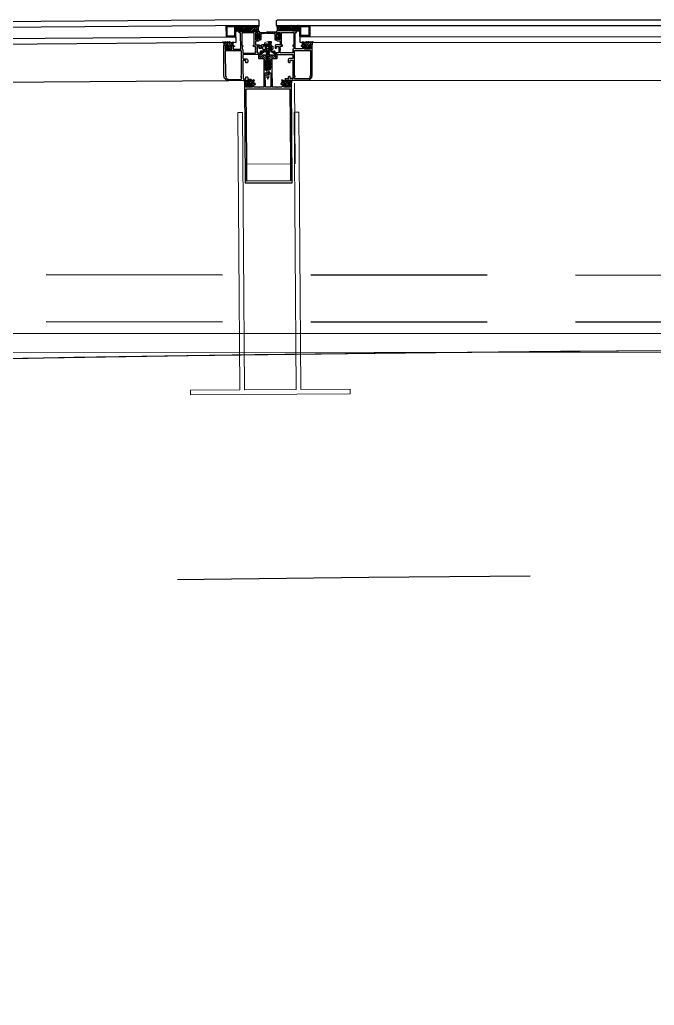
# Model space of a CAD drawing. Header units: millimetres. Extents: x 62878 to 70819, y -67946 to -61850.
# Drawn here: x 65705.3 to 65772.8, y -61955.1 to -61850.3 of the extents above; entities that cross this region are included whole.
import ezdxf

# ---------------------------------------------------------------- set-up
doc = ezdxf.new("R2010")
doc.units = ezdxf.units.MM
doc.linetypes.add('HIDDEN', pattern=[0.375, 0.25, -0.125])
doc.layers.add('alan hesabı1', color=7, linetype='Continuous', plot=False)
for name, color, linetype, lineweight in [('BA DÖŞ.-yeni', 11, 'Continuous', 30), ('Dog_dos_yeni', 63, 'Continuous', 5), ('DOGRAMA', 171, 'Continuous', 0), ('DUV.ALÇ.-yeni', 20, 'Continuous', 25), ('GOR-2', 152, 'Continuous', 20)]:
    doc.layers.add(name, color=color, linetype=linetype, lineweight=lineweight)
pattern_1 = [(315.42562, (65621.81007, -61865.79308), (-0.11141624, -0.11308397), [])]
pattern_2 = [(224.96635, (65841.67409, -61865.02578), (0.11218726, -0.1123191), [])]

# ---------------------------------------------------------------- blocks, each defined once
blk = doc.blocks.new('a2we')
at = {"lineweight": 5, "ltscale": 0.5}
for p, q in [((-197.6, -417.6), (-196.6, -417.2)), ((-194.2, -418.3), (-197.6, -417.6)), ((-195.2, -418.6), (-197.6, -417.6)), ((-196.9, -417.9), (-197.1, -418.3)), ((-197.1, -419.7), (-197.1, -418.4)), ((-196, -415.3), (-196.6, -417.2)), ((-196.6, -417.2), (-194.2, -418.3)), ((-196, -415.3), (-195.5, -417.7)), ((-194.2, -418.3), (-195.2, -418.6)), ((-195.2, -418.6), (-194.9, -419.3)), ((-194.9, -420.6), (-194.9, -419.4)), ((-198.1, -420.1), (-197.1, -419.7)), ((-194.9, -421.4), (-198.1, -420.1)), ((-193.9, -421), (-198.1, -420.1)), ((-198.1, -422.7), (-197.1, -422.3)), ((-194.9, -424), (-198.1, -422.7)), ((-193.9, -423.6), (-198.1, -422.7)), ((-198.1, -425.2), (-197.1, -424.9)), ((-194.9, -426.5), (-198.1, -425.2)), ((-193.9, -426.1), (-198.1, -425.2)), ((-198.1, -427.7), (-197.1, -427.3)), ((-194.9, -429), (-198.1, -427.7)), ((-193.9, -428.6), (-198.1, -427.7)), ((-198.1, -429.9), (-197.1, -429.6)), ((-197.1, -419.7), (-193.9, -421)), ((-197.1, -419.7), (-193.9, -421)), ((-197.1, -422.3), (-197.1, -420.5)), ((-197.1, -422.3), (-193.9, -423.6)), ((-197.1, -422.3), (-193.9, -423.6)), ((-197.1, -424.9), (-197.1, -423.1)), ((-197.1, -424.9), (-193.9, -426.1)), ((-197.1, -424.9), (-193.9, -426.1)), ((-197.1, -427.3), (-197.1, -425.6)), ((-197.1, -427.3), (-193.9, -428.6)), ((-197.1, -427.3), (-193.9, -428.6)), ((-197.1, -429.6), (-197.1, -428)), ((-197.1, -429.6), (-193.9, -430.9)), ((-197.1, -429.6), (-193.9, -430.9)), ((-193.9, -421), (-194.9, -421.4)), ((-194.9, -423.2), (-194.9, -421.4)), ((-193.9, -423.6), (-194.9, -424)), ((-194.9, -425.7), (-194.9, -424)), ((-193.9, -426.1), (-194.9, -426.5)), ((-194.9, -428.2), (-194.9, -426.5)), ((-193.9, -428.6), (-194.9, -429)), ((-194.9, -430.5), (-194.9, -429)), ((-194.9, -431.2), (-198.1, -429.9)), ((-193.9, -430.9), (-198.1, -429.9)), ((-198.1, -432.2), (-197.1, -431.8)), ((-194.9, -433.5), (-198.1, -432.2)), ((-193.9, -433.1), (-198.1, -432.2)), ((-198.1, -434.4), (-197.1, -434.1)), ((-194.9, -435.7), (-198.1, -434.4)), ((-193.9, -435.4), (-198.1, -434.4)), ((-198.1, -436.7), (-197.1, -436.4)), ((-194.9, -438), (-198.1, -436.7)), ((-193.9, -437.7), (-198.1, -436.7)), ((-198.1, -439), (-197.1, -438.7)), ((-194.9, -440.3), (-198.1, -439)), ((-193.9, -440), (-198.1, -439)), ((-197.1, -431.8), (-197.1, -430.3)), ((-197.1, -431.8), (-193.9, -433.1)), ((-197.1, -431.8), (-193.9, -433.1)), ((-197.1, -434.1), (-197.1, -432.5)), ((-197.1, -434.1), (-193.9, -435.4)), ((-197.1, -434.1), (-193.9, -435.4)), ((-197.1, -436.4), (-197.1, -434.8)), ((-197.1, -436.4), (-193.9, -437.7)), ((-197.1, -436.4), (-193.9, -437.7)), ((-197.1, -438.7), (-197.1, -437.1)), ((-197.1, -438.7), (-193.9, -440)), ((-197.1, -438.7), (-193.9, -440)), ((-197.1, -441), (-197.1, -439.4)), ((-193.9, -430.9), (-194.9, -431.2)), ((-194.9, -432.7), (-194.9, -431.2)), ((-193.9, -433.1), (-194.9, -433.5)), ((-194.9, -435), (-194.9, -433.5)), ((-193.9, -435.4), (-194.9, -435.7)), ((-194.9, -437.3), (-194.9, -435.7)), ((-193.9, -437.7), (-194.9, -438)), ((-194.9, -439.6), (-194.9, -438)), ((-193.9, -440), (-194.9, -440.3)), ((-194.9, -441.8), (-194.9, -440.3)), ((-198.1, -441.3), (-197.1, -441)), ((-194.9, -442.6), (-198.1, -441.3)), ((-193.9, -442.3), (-198.1, -441.3)), ((-198.1, -443.6), (-197.1, -443.3)), ((-194.9, -444.9), (-198.1, -443.6)), ((-193.9, -444.6), (-198.1, -443.6)), ((-198.1, -445.9), (-197.1, -445.6)), ((-193.9, -446.9), (-198.1, -445.9)), ((-194.9, -447.2), (-198.1, -445.9)), ((-197.1, -447.9), (-198.1, -448.2)), ((-194.9, -449.5), (-198.1, -448.2)), ((-198.1, -448.2), (-193.9, -449.2)), ((-198.1, -450.5), (-197.1, -450.2)), ((-194.9, -451.8), (-198.1, -450.5)), ((-193.9, -451.5), (-198.1, -450.5)), ((-197.1, -441), (-193.9, -442.3)), ((-197.1, -443.3), (-197.1, -441.7)), ((-197.1, -443.3), (-193.9, -444.6)), ((-197.1, -445.6), (-197.1, -444)), ((-197.1, -445.6), (-193.9, -446.9)), ((-197.1, -445.6), (-193.9, -446.9)), ((-197.1, -447.9), (-197.1, -446.3)), ((-193.9, -449.2), (-197.1, -447.9)), ((-197.1, -450.2), (-197.1, -448.6)), ((-197.1, -450.2), (-193.9, -451.5)), ((-193.9, -442.3), (-194.9, -442.6)), ((-194.9, -444.1), (-194.9, -442.6)), ((-193.9, -444.6), (-194.9, -444.9)), ((-194.9, -446.4), (-194.9, -444.9)), ((-193.9, -446.9), (-194.9, -447.2)), ((-194.9, -448.7), (-194.9, -447.2)), ((-193.9, -449.2), (-194.9, -449.5)), ((-194.9, -451), (-194.9, -449.5)), ((-192.8, -453.3), (-199.2, -453.3)), ((-199.2, -454.6), (-199.2, -453.3)), ((-197.1, -453.3), (-197.1, -450.9)), ((-193.9, -451.5), (-194.9, -451.8)), ((-194.9, -453.3), (-194.9, -451.8)), ((-192.8, -454.6), (-192.8, -453.3))]:
    blk.add_line(p, q, dxfattribs=at)
blk.add_lwpolyline([(-196.5, -455.7), (-196.1, -455.4), (-195.9, -455.4), (-195.6, -455.7)], dxfattribs=at)
for centre, radius, start, end in [((-196.9, -418.4), 0.2, 155.3251, 180), ((-195.1, -419.4), 0.2, 0, 19.1116), ((-195.7, -449.5), 6.19, 234.7573, 262.4905), ((-196.4, -449.5), 6.19, 277.5095, 305.2427)]:
    blk.add_arc(centre, radius, start, end, dxfattribs=at)

msp = doc.modelspace()

# ---------------------------------------------------------------- hatches: boundary and pattern name
at = {"layer": 'DOGRAMA', "lineweight": -2}
h = msp.add_hatch(dxfattribs=at)
h.set_pattern_fill('AR-HBONE', color=256, scale=0.03, angle=688.4233, style=0)
h.set_pattern_definition([(315.42562, (65724.43301, -61887.33879), (0.00126064, -0.16970095), [0.36, -0.12]), (225.42562, (65724.51849, -61887.42301), (0.00126064, -0.16970095), [0.36, -0.12])])
h.paths.add_polyline_path([(65728.54, -61851.49), (65728.29, -61851.49), (65728.29, -61850.89), (65729.06, -61850.88), (65729.07, -61851.48)])
h = msp.add_hatch(dxfattribs=at)
h.set_pattern_fill('ANSI31', color=256, scale=0.04, angle=688.4233, style=0)
h.set_pattern_definition([(225.42562, (65862.03687, -61864.00852), (0.09046717, -0.08913299), [])])
h.paths.add_polyline_path([(65729.34, -61851.45, -0.414214), (65729.37, -61851.48), (65730.67, -61851.47, -0.153231), (65730.77, -61850.87), (65729.34, -61850.88)])
h.paths.add_polyline_path([(65729.07, -61851.48), (65729.32, -61851.48, -0.414214), (65729.34, -61851.45), (65729.34, -61850.88), (65729.06, -61850.88)])
h = msp.add_hatch(dxfattribs=at)
h.set_pattern_fill('ANSI31', color=256, scale=0.04, angle=687.0455, style=0)
h.set_pattern_definition([(314.96635, (65601.4407, -61864.88469), (-0.08985528, -0.08974981), [])])
h.paths.add_polyline_path([(65734.05, -61851.42, 0.414214), (65734.02, -61851.45), (65732.72, -61851.45, 0.153231), (65732.62, -61850.85), (65734.05, -61850.85)])
h.paths.add_polyline_path([(65734.32, -61851.45), (65734.07, -61851.45, 0.414214), (65734.05, -61851.42), (65734.05, -61850.85), (65734.32, -61850.85)])
h = msp.add_hatch(dxfattribs=at)
h.set_pattern_fill('AR-HBONE', color=256, scale=0.03, angle=687.0455, style=0)
h.set_pattern_definition([(224.96635, (65739.20095, -61887.27304), (-9.966e-05, -0.1697056), [0.36, -0.12]), (314.96635, (65739.11605, -61887.35785), (-9.966e-05, -0.1697056), [0.36, -0.12])])
h.paths.add_polyline_path([(65734.85, -61851.45), (65735.1, -61851.45), (65735.1, -61850.85), (65734.32, -61850.85), (65734.32, -61851.45)])
h = msp.add_hatch(dxfattribs=at)
h.set_pattern_fill('ANSI31', color=256, scale=0.05, angle=688.4233, style=0)
h.set_pattern_definition(pattern_1)
edge = h.paths.add_edge_path(flags=16)
edge.add_arc((65731.21, -61852), 0.668, 173.5499, 187.3013, ccw=False)
edge.add_line((65730.54, -61851.93), (65730.83, -61851.93))
edge.add_line((65730.83, -61851.93), (65730.83, -61852.09))
edge.add_line((65730.83, -61852.09), (65730.54, -61852.09))
edge = h.paths.add_edge_path()
edge.add_line((65730.91, -61852.41), (65730.8, -61852.41))
edge.add_line((65730.8, -61852.41), (65730.8, -61852.17))
edge.add_line((65730.8, -61852.17), (65730.61, -61852.17))
edge.add_line((65730.61, -61852.17), (65730.61, -61852.29))
edge.add_line((65730.61, -61852.29), (65730.51, -61852.29))
edge.add_arc((65730.85, -61852.01), 0.442, 141.118, 219.7333, ccw=False)
edge.add_line((65730.51, -61851.73), (65730.61, -61851.73))
edge.add_line((65730.61, -61851.73), (65730.61, -61851.85))
edge.add_line((65730.61, -61851.85), (65730.8, -61851.85))
edge.add_line((65730.8, -61851.85), (65730.79, -61851.61))
edge.add_line((65730.79, -61851.61), (65731.79, -61851.59))
edge.add_arc((65731.79, -61851.64), 0.05, -82.8645, 90.4256, ccw=False)
edge.add_line((65731.8, -61851.69), (65731.05, -61851.75))
edge.add_arc((65731.06, -61851.85), 0.1, 94.0004, 180.4256)
edge.add_line((65730.96, -61851.85), (65730.96, -61852.36))
edge.add_arc((65730.91, -61852.36), 0.05, -89.5744, 0.4256, ccw=False)
h = msp.add_hatch(dxfattribs=at)
h.set_pattern_fill('ANSI31', color=256, scale=0.05, angle=687.0455, style=0)
h.set_pattern_definition(pattern_2)
edge = h.paths.add_edge_path(flags=16)
edge.add_arc((65732.19, -61851.99), 0.668, 353.0907, 366.842)
edge.add_line((65732.85, -61851.91), (65732.56, -61851.91))
edge.add_line((65732.56, -61851.91), (65732.56, -61852.07))
edge.add_line((65732.56, -61852.07), (65732.85, -61852.07))
edge = h.paths.add_edge_path()
edge.add_line((65732.48, -61852.39), (65732.59, -61852.39))
edge.add_line((65732.59, -61852.39), (65732.59, -61852.15))
edge.add_line((65732.59, -61852.15), (65732.78, -61852.15))
edge.add_line((65732.78, -61852.15), (65732.78, -61852.27))
edge.add_line((65732.78, -61852.27), (65732.88, -61852.27))
edge.add_arc((65732.54, -61851.99), 0.442, 320.6587, 399.274)
edge.add_line((65732.89, -61851.71), (65732.79, -61851.71))
edge.add_line((65732.79, -61851.71), (65732.79, -61851.83))
edge.add_line((65732.79, -61851.83), (65732.6, -61851.83))
edge.add_line((65732.6, -61851.83), (65732.6, -61851.59))
edge.add_line((65732.6, -61851.59), (65731.6, -61851.58))
edge.add_arc((65731.6, -61851.63), 0.05, 89.9664, 263.2565)
edge.add_line((65731.59, -61851.68), (65732.34, -61851.73))
edge.add_arc((65732.34, -61851.83), 0.1, -0.0336, 86.3916, ccw=False)
edge.add_line((65732.44, -61851.83), (65732.43, -61852.34))
edge.add_arc((65732.48, -61852.34), 0.05, 179.9664, 269.9664)
h = msp.add_hatch(dxfattribs=at)
h.set_pattern_fill('ANSI31', color=256, scale=0.05, angle=688.4233, style=0)
h.set_pattern_definition(pattern_1)
edge = h.paths.add_edge_path(flags=16)
edge.add_arc((65727.5, -61852.84), 0.4, 258.8887, 281.9626)
edge.add_line((65727.59, -61853.23), (65727.58, -61852.98))
edge.add_line((65727.58, -61852.98), (65727.42, -61852.98))
edge.add_line((65727.42, -61852.98), (65727.43, -61853.23))
edge = h.paths.add_edge_path()
edge.add_arc((65727.5, -61852.84), 0.5, 233.5557, 307.2955)
edge.add_line((65727.81, -61853.23), (65727.81, -61853.13))
edge.add_line((65727.81, -61853.13), (65727.69, -61853.13))
edge.add_line((65727.69, -61853.13), (65727.69, -61853.07))
edge.add_arc((65727.79, -61853.07), 0.1, 90.4256, 180.4256, ccw=False)
edge.add_line((65727.78, -61852.97), (65728, -61852.97))
edge.add_line((65728, -61852.97), (65728, -61852.79))
edge.add_line((65728, -61852.79), (65727.96, -61852.79))
edge.add_arc((65727.96, -61852.86), 0.065, 90.4256, 158.835)
edge.add_arc((65727.87, -61852.82), 0.0327, 144.9953, 338.835, ccw=False)
edge.add_arc((65727.99, -61852.94), 0.199, 86.0759, 136.3418, ccw=False)
edge.add_arc((65728, -61852.69), 0.05, 271.9402, 449.4535)
edge.add_arc((65728, -61852.97), 0.323, 89.485, 128.8113)
edge.add_arc((65727.78, -61852.7), 0.02, 240.4256, 308.8113, ccw=False)
edge.add_line((65727.77, -61852.72), (65727.58, -61852.61))
edge.add_arc((65727.58, -61852.62), 0.015, 60.4256, 220.4256)
edge.add_line((65727.56, -61852.63), (65727.64, -61852.72))
edge.add_arc((65727.63, -61852.74), 0.02, -119.5744, 40.4256, ccw=False)
edge.add_line((65727.62, -61852.75), (65727.36, -61852.61))
edge.add_arc((65727.36, -61852.62), 0.015, 60.4256, 220.4256)
edge.add_line((65727.34, -61852.63), (65727.42, -61852.73))
edge.add_arc((65727.41, -61852.74), 0.02, -119.5744, 40.4256, ccw=False)
edge.add_line((65727.4, -61852.76), (65727.14, -61852.61))
edge.add_arc((65727.14, -61852.62), 0.015, 60.4256, 220.4256)
edge.add_line((65727.12, -61852.63), (65727.2, -61852.73))
edge.add_arc((65727.19, -61852.74), 0.02, -119.5744, 40.4256, ccw=False)
edge.add_line((65727.18, -61852.76), (65726.92, -61852.61))
edge.add_arc((65726.92, -61852.62), 0.015, 60.4256, 220.4256)
edge.add_line((65726.9, -61852.63), (65726.98, -61852.72))
edge.add_arc((65726.9, -61852.79), 0.1, 0.4256, 40.4256, ccw=False)
edge.add_line((65727, -61852.79), (65727, -61852.98))
edge.add_line((65727, -61852.98), (65727.22, -61852.98))
edge.add_arc((65727.23, -61853.08), 0.1, 0.4256, 90.4256, ccw=False)
edge.add_line((65727.33, -61853.08), (65727.33, -61853.14))
edge.add_line((65727.33, -61853.14), (65727.21, -61853.14))
edge.add_line((65727.21, -61853.14), (65727.21, -61853.24))
h = msp.add_hatch(dxfattribs=at)
h.set_pattern_fill('ANSI31', color=256, scale=0.05, angle=687.0455, style=0)
h.set_pattern_definition(pattern_2)
edge = h.paths.add_edge_path(flags=16)
edge.add_arc((65735.89, -61852.79), 0.4, 258.4294, 281.5033, ccw=False)
edge.add_line((65735.81, -61853.18), (65735.81, -61852.93))
edge.add_line((65735.81, -61852.93), (65735.97, -61852.93))
edge.add_line((65735.97, -61852.93), (65735.97, -61853.18))
edge = h.paths.add_edge_path()
edge.add_arc((65735.89, -61852.79), 0.5, 233.0965, 306.8362, ccw=False)
edge.add_line((65735.59, -61853.19), (65735.59, -61853.09))
edge.add_line((65735.59, -61853.09), (65735.71, -61853.09))
edge.add_line((65735.71, -61853.09), (65735.71, -61853.03))
edge.add_arc((65735.61, -61853.03), 0.1, 359.9664, 449.9664)
edge.add_line((65735.61, -61852.93), (65735.39, -61852.93))
edge.add_line((65735.39, -61852.93), (65735.39, -61852.75))
edge.add_line((65735.39, -61852.75), (65735.43, -61852.75))
edge.add_arc((65735.43, -61852.82), 0.065, 21.557, 89.9664, ccw=False)
edge.add_arc((65735.52, -61852.78), 0.0327, 201.557, 395.3966)
edge.add_arc((65735.41, -61852.9), 0.199, 44.0501, 94.316)
edge.add_arc((65735.39, -61852.65), 0.05, 90.9385, 268.4517, ccw=False)
edge.add_arc((65735.4, -61852.93), 0.323, 51.5807, 90.907, ccw=False)
edge.add_arc((65735.61, -61852.66), 0.02, 231.5807, 299.9664)
edge.add_line((65735.62, -61852.67), (65735.81, -61852.56))
edge.add_arc((65735.82, -61852.58), 0.015, -40.0336, 119.9664, ccw=False)
edge.add_line((65735.83, -61852.59), (65735.75, -61852.68))
edge.add_arc((65735.77, -61852.69), 0.02, 139.9664, 299.9664)
edge.add_line((65735.78, -61852.71), (65736.03, -61852.56))
edge.add_arc((65736.04, -61852.58), 0.015, -40.0336, 119.9664, ccw=False)
edge.add_line((65736.05, -61852.59), (65735.97, -61852.68))
edge.add_arc((65735.99, -61852.69), 0.02, 139.9664, 299.9664)
edge.add_line((65736, -61852.71), (65736.25, -61852.56))
edge.add_arc((65736.26, -61852.58), 0.015, -40.0336, 119.9664, ccw=False)
edge.add_line((65736.27, -61852.59), (65736.19, -61852.68))
edge.add_arc((65736.21, -61852.69), 0.02, 139.9664, 299.9664)
edge.add_line((65736.22, -61852.71), (65736.47, -61852.56))
edge.add_arc((65736.48, -61852.58), 0.015, -40.0336, 119.9664, ccw=False)
edge.add_line((65736.49, -61852.59), (65736.42, -61852.67))
edge.add_arc((65736.49, -61852.74), 0.1, 139.9664, 179.9664)
edge.add_line((65736.39, -61852.74), (65736.39, -61852.93))
edge.add_line((65736.39, -61852.93), (65736.17, -61852.93))
edge.add_arc((65736.17, -61853.03), 0.1, 89.9664, 179.9664)
edge.add_line((65736.07, -61853.03), (65736.07, -61853.09))
edge.add_line((65736.07, -61853.09), (65736.19, -61853.09))
edge.add_line((65736.19, -61853.09), (65736.19, -61853.19))
h = msp.add_hatch(dxfattribs=at)
h.set_pattern_fill('ANSI31', color=256, scale=0.05, angle=688.4233, style=0)
h.set_pattern_definition(pattern_1)
edge = h.paths.add_edge_path(flags=16)
edge.add_arc((65731.67, -61855.26), 0.05, 180.4256, 270.4256)
edge.add_line((65731.67, -61855.31), (65731.73, -61855.3))
edge.add_arc((65731.73, -61855.25), 0.05, 270.4256, 360.4256)
edge.add_line((65731.78, -61855.25), (65731.78, -61855.03))
edge.add_line((65731.78, -61855.03), (65731.62, -61855.03))
edge.add_line((65731.62, -61855.03), (65731.62, -61855.26))
h.paths.add_polyline_path([(65731.62, -61854.88), (65731.78, -61854.88), (65731.78, -61854.6), (65731.62, -61854.61)], flags=16)
edge = h.paths.add_edge_path()
edge.add_arc((65731.79, -61855.24), 0.2, 289.8594, 360.4256)
edge.add_line((65731.99, -61855.24), (65731.99, -61855.18))
edge.add_line((65731.99, -61855.18), (65731.93, -61855.18))
edge.add_line((65731.93, -61855.18), (65731.93, -61855.06))
edge.add_line((65731.93, -61855.06), (65731.96, -61855.02))
edge.add_arc((65731.89, -61854.95), 0.1, 315.4256, 360.4256)
edge.add_line((65731.99, -61854.95), (65731.99, -61854.82))
edge.add_line((65731.99, -61854.82), (65731.93, -61854.82))
edge.add_line((65731.93, -61854.82), (65731.93, -61854.7))
edge.add_line((65731.93, -61854.7), (65732.04, -61854.58))
edge.add_line((65732.04, -61854.58), (65732.15, -61854.58))
edge.add_line((65732.15, -61854.58), (65732.14, -61854.33))
edge.add_line((65732.14, -61854.33), (65732.2, -61854.38))
edge.add_line((65732.2, -61854.38), (65732.7, -61854.38))
edge.add_line((65732.7, -61854.38), (65732.69, -61854.05))
edge.add_arc((65732.39, -61854.05), 0.3, 0.4256, 60.4256)
edge.add_line((65732.54, -61853.79), (65732.11, -61853.55))
edge.add_arc((65732.1, -61853.58), 0.03, 60.4256, 150.4256)
edge.add_line((65732.07, -61853.56), (65732.04, -61853.61))
edge.add_arc((65732.07, -61853.63), 0.03, 150.4256, 240.4256)
edge.add_line((65732.05, -61853.65), (65732.39, -61853.85))
edge.add_arc((65732.29, -61854.02), 0.2, -1.494, 60.4256, ccw=False)
edge.add_arc((65732.39, -61854.03), 0.1, -149.5744, 3.1405, ccw=False)
edge.add_arc((65732.22, -61854.13), 0.1, 30.4256, 90.4256)
edge.add_line((65732.22, -61854.03), (65731.89, -61854.03))
edge.add_arc((65731.89, -61853.98), 0.05, 180.4256, 270.4256, ccw=False)
edge.add_line((65731.84, -61853.98), (65731.84, -61853.93))
edge.add_arc((65731.79, -61853.93), 0.05, 0.4256, 90.4256)
edge.add_line((65731.79, -61853.88), (65731.59, -61853.89))
edge.add_arc((65731.59, -61853.94), 0.05, 90.4256, 180.4256)
edge.add_line((65731.54, -61853.94), (65731.54, -61853.99))
edge.add_arc((65731.49, -61853.99), 0.05, -89.5744, 0.4256, ccw=False)
edge.add_line((65731.49, -61854.04), (65731.17, -61854.04))
edge.add_arc((65731.17, -61854.14), 0.1, 90.4256, 150.4256)
edge.add_arc((65730.99, -61854.04), 0.1, 177.7108, 330.4256, ccw=False)
edge.add_arc((65731.09, -61854.03), 0.2, 120.4256, 182.3452, ccw=False)
edge.add_line((65730.99, -61853.86), (65731.33, -61853.66))
edge.add_arc((65731.31, -61853.63), 0.03, 300.4256, 390.4256)
edge.add_line((65731.34, -61853.62), (65731.31, -61853.57))
edge.add_arc((65731.28, -61853.58), 0.03, 30.4256, 120.4256)
edge.add_line((65731.26, -61853.56), (65730.84, -61853.8))
edge.add_arc((65730.99, -61854.06), 0.3, 120.4256, 180.4256)
edge.add_line((65730.69, -61854.07), (65730.7, -61854.39))
edge.add_line((65730.7, -61854.39), (65731.2, -61854.39))
edge.add_line((65731.2, -61854.39), (65731.24, -61854.34))
edge.add_line((65731.24, -61854.34), (65731.25, -61854.59))
edge.add_line((65731.25, -61854.59), (65731.35, -61854.59))
edge.add_line((65731.35, -61854.59), (65731.47, -61854.7))
edge.add_line((65731.47, -61854.7), (65731.47, -61854.83))
edge.add_line((65731.47, -61854.83), (65731.41, -61854.83))
edge.add_line((65731.41, -61854.83), (65731.41, -61854.96))
edge.add_arc((65731.51, -61854.96), 0.1, 180.4256, 225.4256)
edge.add_line((65731.44, -61855.03), (65731.47, -61855.06))
edge.add_line((65731.47, -61855.06), (65731.47, -61855.19))
edge.add_line((65731.47, -61855.19), (65731.41, -61855.19))
edge.add_line((65731.41, -61855.19), (65731.41, -61855.24))
edge.add_arc((65731.61, -61855.24), 0.2, 180.4256, 250.9918)
edge.add_arc((65731.7, -61854.99), 0.471, 250.9918, 289.8594)
h = msp.add_hatch(dxfattribs=at)
h.set_pattern_fill('ANSI31', color=256, scale=0.05, angle=688.4233, style=0)
h.set_pattern_definition(pattern_1)
edge = h.paths.add_edge_path()
edge.add_arc((65729.11, -61856.85), 0.1, 0.4256, 40.4256, ccw=False)
edge.add_line((65729.21, -61856.84), (65729.21, -61857.02))
edge.add_line((65729.21, -61857.02), (65729.43, -61857.02))
edge.add_arc((65729.44, -61857.12), 0.1, 0.4256, 90.4256, ccw=False)
edge.add_line((65729.54, -61857.12), (65729.54, -61857.18))
edge.add_line((65729.54, -61857.18), (65729.42, -61857.18))
edge.add_line((65729.42, -61857.18), (65729.42, -61857.28))
edge.add_arc((65729.71, -61856.87), 0.5, 233.5557, 307.2955)
edge.add_line((65730.02, -61857.27), (65730.02, -61857.17))
edge.add_line((65730.02, -61857.17), (65729.9, -61857.17))
edge.add_line((65729.9, -61857.17), (65729.9, -61857.11))
edge.add_arc((65730, -61857.11), 0.1, 90.4256, 180.4256, ccw=False)
edge.add_line((65729.99, -61857.01), (65730.21, -61857.01))
edge.add_line((65730.21, -61857.01), (65730.21, -61856.85))
edge.add_line((65730.21, -61856.85), (65730.17, -61856.85))
edge.add_arc((65730.17, -61856.92), 0.065, 90.4256, 158.835)
edge.add_arc((65730.08, -61856.88), 0.0327, 144.9953, 338.835, ccw=False)
edge.add_arc((65730.26, -61857), 0.242, 100.1163, 145.6231, ccw=False)
edge.add_arc((65730.21, -61856.71), 0.05, 271.9402, 449.4535)
edge.add_arc((65730.28, -61857.03), 0.372, 100.2741, 136.9256)
edge.add_arc((65729.99, -61856.76), 0.02, 240.4256, 308.8113, ccw=False)
edge.add_line((65729.99, -61856.77), (65729.79, -61856.67))
edge.add_arc((65729.79, -61856.68), 0.015, 60.4256, 220.4256)
edge.add_line((65729.77, -61856.69), (65729.85, -61856.78))
edge.add_arc((65729.84, -61856.79), 0.02, -119.5744, 40.4256, ccw=False)
edge.add_line((65729.83, -61856.81), (65729.57, -61856.67))
edge.add_arc((65729.57, -61856.68), 0.015, 60.4256, 220.4256)
edge.add_line((65729.55, -61856.69), (65729.63, -61856.78))
edge.add_arc((65729.62, -61856.8), 0.02, -119.5744, 40.4256, ccw=False)
edge.add_line((65729.61, -61856.81), (65729.35, -61856.67))
edge.add_arc((65729.35, -61856.68), 0.015, 60.4256, 220.4256)
edge.add_line((65729.33, -61856.69), (65729.41, -61856.78))
edge.add_arc((65729.4, -61856.8), 0.02, -119.5744, 40.4256, ccw=False)
edge.add_line((65729.39, -61856.82), (65729.13, -61856.67))
edge.add_arc((65729.13, -61856.68), 0.015, 60.4256, 220.4256)
edge.add_line((65729.11, -61856.69), (65729.19, -61856.78))
edge = h.paths.add_edge_path(flags=16)
edge.add_line((65729.8, -61857.24), (65729.79, -61857.04))
edge.add_arc((65729.76, -61857.04), 0.03, 0.4256, 90.4256)
edge.add_line((65729.76, -61857.01), (65729.66, -61857.01))
edge.add_arc((65729.66, -61857.04), 0.03, 90.4256, 180.4256)
edge.add_line((65729.63, -61857.04), (65729.64, -61857.24))
edge.add_arc((65729.67, -61857.24), 0.03, 180.4256, 262.6592)
edge.add_arc((65729.71, -61856.87), 0.4, 262.6592, 278.1921)
edge.add_arc((65729.77, -61857.24), 0.03, 278.1921, 360.4256)
h = msp.add_hatch(dxfattribs=at)
h.set_pattern_fill('ANSI31', color=256, scale=0.05, angle=688.4233, style=0)
h.set_pattern_definition([(225.42562, (65841.73743, -61864.15932), (0.11308397, -0.11141624), [])])
edge = h.paths.add_edge_path()
edge.add_arc((65734.31, -61856.81), 0.1, 140.4256, 180.4256)
edge.add_line((65734.21, -61856.81), (65734.21, -61856.98))
edge.add_line((65734.21, -61856.98), (65733.99, -61856.98))
edge.add_arc((65734, -61857.08), 0.1, 90.4256, 180.4256)
edge.add_line((65733.9, -61857.08), (65733.9, -61857.14))
edge.add_line((65733.9, -61857.14), (65734.02, -61857.14))
edge.add_line((65734.02, -61857.14), (65734.02, -61857.24))
edge.add_arc((65733.71, -61856.84), 0.5, 233.5557, 307.2955, ccw=False)
edge.add_line((65733.42, -61857.25), (65733.42, -61857.15))
edge.add_line((65733.42, -61857.15), (65733.54, -61857.15))
edge.add_line((65733.54, -61857.15), (65733.54, -61857.09))
edge.add_arc((65733.44, -61857.09), 0.1, 0.4256, 90.4256)
edge.add_line((65733.43, -61856.99), (65733.21, -61856.99))
edge.add_line((65733.21, -61856.99), (65733.21, -61856.83))
edge.add_line((65733.21, -61856.83), (65733.25, -61856.83))
edge.add_arc((65733.25, -61856.89), 0.065, 22.0163, 90.4256, ccw=False)
edge.add_arc((65733.34, -61856.86), 0.0327, 202.0163, 395.8559)
edge.add_arc((65733.17, -61856.98), 0.242, 35.2282, 80.7349)
edge.add_arc((65733.21, -61856.69), 0.05, 91.3978, 268.911, ccw=False)
edge.add_arc((65733.15, -61857), 0.372, 43.9256, 80.5771, ccw=False)
edge.add_arc((65733.43, -61856.73), 0.02, 232.04, 300.4256)
edge.add_line((65733.44, -61856.75), (65733.63, -61856.64))
edge.add_arc((65733.64, -61856.65), 0.015, -39.5744, 120.4256, ccw=False)
edge.add_line((65733.65, -61856.66), (65733.57, -61856.75))
edge.add_arc((65733.59, -61856.77), 0.02, 140.4256, 300.4256)
edge.add_line((65733.6, -61856.78), (65733.85, -61856.64))
edge.add_arc((65733.86, -61856.65), 0.015, -39.5744, 120.4256, ccw=False)
edge.add_line((65733.87, -61856.66), (65733.79, -61856.75))
edge.add_arc((65733.81, -61856.77), 0.02, 140.4256, 300.4256)
edge.add_line((65733.82, -61856.78), (65734.07, -61856.63))
edge.add_arc((65734.08, -61856.65), 0.015, -39.5744, 120.4256, ccw=False)
edge.add_line((65734.09, -61856.66), (65734.01, -61856.75))
edge.add_arc((65734.03, -61856.76), 0.02, 140.4256, 300.4256)
edge.add_line((65734.04, -61856.78), (65734.29, -61856.63))
edge.add_arc((65734.3, -61856.64), 0.015, -39.5744, 120.4256, ccw=False)
edge.add_line((65734.31, -61856.65), (65734.24, -61856.74))
edge = h.paths.add_edge_path(flags=16)
edge.add_line((65733.64, -61857.21), (65733.63, -61857.01))
edge.add_arc((65733.66, -61857.01), 0.03, 90.4256, 180.4256, ccw=False)
edge.add_line((65733.66, -61856.98), (65733.76, -61856.98))
edge.add_arc((65733.76, -61857.01), 0.03, 0.4256, 90.4256, ccw=False)
edge.add_line((65733.79, -61857.01), (65733.8, -61857.21))
edge.add_arc((65733.77, -61857.21), 0.03, -81.8079, 0.4256, ccw=False)
edge.add_arc((65733.71, -61856.84), 0.4, 262.6592, 278.1921, ccw=False)
edge.add_arc((65733.67, -61857.21), 0.03, 180.4256, 262.6592, ccw=False)

# ---------------------------------------------------------------- linework, layer by layer
msp.add_lwpolyline([(68896.02, -63031.44), (69030.26, -63071.18), (69185.28, -62547.65), (68893, -62461.11, 1.044368), (68063.2, -62298.73, 0.204375), (63106.96, -62494.78, 0.353953), (62932.94, -62997.83), (63753.18, -65779.6), (64154.95, -67142.15), (65336.72, -66792.62), (65336.7, -66829.11), (65270.54, -66829.07, 0.626789), (65270.2, -67369.07), (65531.84, -67369.23, 0.926242), (66130.09, -67369.61), (66391.73, -67369.77, 0.626743), (66392.07, -66829.77), (66326.15, -66829.73), (66326.17, -66793.24), (67506.16, -67144.13), (68467.02, -63899.09), (68625.2, -63946.04), (68896.02, -63031.42)], format="xyb")
at = {"layer": 'alan hesabı1', "linetype": 'ByBlock'}
msp.add_lwpolyline([(64587.94, -62561.57), (64661.74, -62920.71), (64965, -62879.58), (64966.68, -62891.96), (65228.68, -62856.43), (65387.23, -62834.92), (65436.53, -62828.23), (65824.65, -62828.48), (65825.24, -61883.69), (65434.28, -61883.46), (65434.21, -62013.74), (65330.57, -62022.74), (65311.39, -61892.53), (64527.56, -62007.98)], dxfattribs=at)
at = {"layer": 'BA DÖŞ.-yeni', "linetype": 'HIDDEN', "ltscale": 150}
msp.add_arc((65815.04, -68607.15), 6697.94, 70.74616, 109.296847, dxfattribs=at)
at = {"layer": 'Dog_dos_yeni'}
msp.add_lwpolyline([(65723.46, -61890.17), (65740.46, -61890.04), (65740.46, -61889.54), (65735.21, -61889.58), (65734.99, -61860.08), (65734.49, -61860.08), (65734.71, -61889.58), (65729.21, -61889.62), (65728.99, -61860.13), (65728.49, -61860.13), (65728.71, -61889.63), (65723.46, -61889.67), (65723.46, -61890.17)], close=True, dxfattribs=at)
msp.add_lwpolyline([(65723.46, -61890.17), (65740.46, -61890.04), (65740.46, -61889.54), (65735.21, -61889.58), (65734.99, -61860.08), (65734.49, -61860.08), (65734.71, -61889.58), (65729.21, -61889.62), (65728.99, -61860.13), (65728.49, -61860.13), (65728.71, -61889.63), (65723.46, -61889.67), (65723.46, -61890.17)], close=True, dxfattribs=at)
at = {"layer": 'DOGRAMA', "lineweight": -2}
for p, q in [((65730.66, -61850.27), (65680.68, -61850.64)), ((65730.77, -61850.87), (65680.69, -61851.24)), ((65728.29, -61850.89), (65728.29, -61851.49)), ((65729.07, -61851.48), (65729.06, -61850.88)), ((65729.07, -61851.48), (65729.06, -61850.88)), ((65730.77, -61850.37), (65730.66, -61850.27)), ((65730.77, -61850.87), (65730.77, -61850.37)), ((65732.62, -61850.35), (65732.72, -61850.25)), ((65732.62, -61850.85), (65732.62, -61850.35)), ((65732.62, -61850.85), (65782.65, -61850.88)), ((65732.72, -61850.25), (65782.65, -61850.28)), ((65734.32, -61851.45), (65734.32, -61850.85)), ((65734.32, -61851.45), (65734.32, -61850.85)), ((65735.1, -61850.85), (65735.1, -61851.45)), ((65728.3, -61852.09), (65680.71, -61852.44)), ((65729.07, -61851.48), (65728.29, -61851.49)), ((65728.3, -61852.09), (65728.3, -61852.69)), ((65734.32, -61851.45), (65735.1, -61851.45)), ((65735.09, -61852.05), (65782.65, -61852.08)), ((65735.09, -61852.05), (65735.09, -61852.65)), ((65728.3, -61852.69), (65680.72, -61853.04)), ((65735.09, -61852.65), (65782.65, -61852.68)), ((65727.53, -61856.74), (65680.78, -61857.08)), ((65735.99, -61856.69), (65782.65, -61856.72))]:
    msp.add_line(p, q, dxfattribs=at)
at = {"layer": 'DOGRAMA'}
for p, q in [((65732.15, -61854.65), (65731.25, -61854.66)), ((65734.58, -61865.59), (65734.51, -61856.99)), ((65729.31, -61865.62), (65734.28, -61865.59)), ((65729.32, -61867.62), (65734.26, -61867.59))]:
    msp.add_line(p, q, dxfattribs=at)
at = {"layer": 'DOGRAMA', "lineweight": -2}
for points in [[(65728.29, -61850.91), (65727.24, -61850.92), (65727.25, -61852.08), (65728.3, -61852.07)], [(65728.19, -61851.01), (65727.34, -61851.02), (65727.35, -61851.98), (65728.2, -61851.97)], [(65735.1, -61850.87), (65736.15, -61850.87), (65736.14, -61852.03), (65735.09, -61852.03)], [(65735.2, -61850.97), (65736.05, -61850.97), (65736.05, -61851.93), (65735.2, -61851.93)], [(65731.62, -61854.88), (65731.78, -61854.88), (65731.78, -61854.6), (65731.62, -61854.61)], [(65731.78, -61854.88), (65731.62, -61854.88), (65731.62, -61854.61), (65731.78, -61854.6)]]:
    msp.add_lwpolyline(points, close=True, dxfattribs=at)
at = {"layer": 'DOGRAMA', "lineweight": -2, "ltscale": 0.5}
for points in [[(65727.28, -61853.12), (65727.15, -61853.12), (65727.15, -61853.37, 0.414214), (65727.2, -61853.42), (65727.82, -61853.41, 0.414214), (65727.87, -61853.36), (65727.87, -61853.11), (65727.73, -61853.11, -0.668097), (65727.71, -61853.07), (65727.77, -61853.01, -0.198962), (65727.81, -61852.99), (65728.06, -61852.99, -0.372839), (65728.15, -61853.08, -0.45685), (65728.13, -61853.11), (65728.01, -61853.11), (65728.01, -61853.35, 0.414214), (65728.06, -61853.4), (65728.78, -61853.4, 0.414214), (65728.81, -61853.37), (65728.79, -61851.67, 0.414214), (65728.76, -61851.64), (65728.67, -61851.64, -0.414214), (65728.64, -61851.61), (65728.64, -61851.52, -0.414214), (65728.67, -61851.49), (65730.74, -61851.47, -0.414214), (65730.77, -61851.5), (65730.78, -61851.73, -0.198962), (65730.76, -61851.77), (65730.68, -61851.82, -0.668048), (65730.63, -61851.8), (65730.62, -61851.62), (65730.42, -61851.62, 0.414214), (65730.37, -61851.67), (65730.38, -61852.34, 0.414214), (65730.43, -61852.39), (65730.63, -61852.39), (65730.63, -61852.22, -0.668048), (65730.68, -61852.19), (65730.76, -61852.25, -0.19911), (65730.78, -61852.28), (65730.78, -61852.39, -0.414214), (65730.64, -61852.53), (65730.43, -61852.53, 0.414214), (65730.38, -61852.58), (65730.38, -61852.89, 0.414214), (65730.43, -61852.94), (65730.78, -61852.94, -0.414214), (65730.94, -61853.09), (65730.94, -61853.26, -0.414214), (65730.89, -61853.31), (65730.81, -61853.31, -0.414214), (65730.79, -61853.29), (65730.79, -61853.11), (65730.54, -61853.11), (65730.54, -61853.78), (65730.94, -61853.78), (65730.94, -61853.68, -0.414214), (65730.99, -61853.63), (65731.04, -61853.63, -0.414214), (65731.09, -61853.68), (65731.09, -61853.76, -0.414214), (65730.89, -61853.96), (65729.07, -61853.97, 0.414214), (65729.04, -61854), (65729.04, -61854.37, 0.414214), (65729.08, -61854.4), (65729.4, -61854.4, -0.414214), (65729.55, -61854.55), (65729.55, -61854.73, -0.414214), (65729.45, -61854.83), (65729.43, -61854.83), (65729.38, -61854.83, -0.414214), (65729.35, -61854.8), (65729.35, -61854.61, 0.414214), (65729.32, -61854.58), (65729.08, -61854.58, 0.414214), (65729.05, -61854.61), (65729.05, -61855.53), (65729.02, -61855.56), (65729.05, -61855.59), (65729.06, -61856.52, 0.414214), (65729.09, -61856.55), (65729.33, -61856.55, 0.414214), (65729.36, -61856.52), (65729.36, -61856.36, -0.414214), (65729.39, -61856.33), (65729.44, -61856.33), (65729.46, -61856.33, -0.414214), (65729.56, -61856.43), (65729.56, -61856.57), (65729.88, -61856.57, -0.414214), (65729.91, -61856.6), (65729.91, -61856.62, -0.414214), (65729.81, -61856.72), (65727.53, -61856.74, -0.414214), (65727.03, -61856.24), (65727, -61853.03, -0.414214), (65727.03, -61853), (65727.2, -61853, -0.19911), (65727.24, -61853.01), (65727.3, -61853.07, -0.668097)], [(65736.12, -61853.07), (65736.25, -61853.07), (65736.25, -61853.32, -0.414214), (65736.2, -61853.37), (65735.58, -61853.37, -0.414214), (65735.53, -61853.32), (65735.53, -61853.07), (65735.67, -61853.07, 0.668097), (65735.69, -61853.02), (65735.63, -61852.97, 0.198962), (65735.59, -61852.95), (65735.34, -61852.95, 0.372839), (65735.24, -61853.04, 0.45685), (65735.27, -61853.07), (65735.39, -61853.07), (65735.39, -61853.31, -0.414214), (65735.34, -61853.36), (65734.62, -61853.36, -0.414214), (65734.59, -61853.33), (65734.6, -61851.63, -0.414214), (65734.63, -61851.6), (65734.72, -61851.6, 0.414214), (65734.75, -61851.57), (65734.75, -61851.48, 0.414214), (65734.72, -61851.45), (65732.65, -61851.45, 0.414214), (65732.62, -61851.48), (65732.62, -61851.71, 0.198962), (65732.63, -61851.74), (65732.71, -61851.8, 0.668048), (65732.77, -61851.78), (65732.77, -61851.6), (65732.97, -61851.6, -0.414214), (65733.02, -61851.65), (65733.01, -61852.32, -0.414214), (65732.96, -61852.37), (65732.76, -61852.37), (65732.76, -61852.19, 0.668048), (65732.71, -61852.17), (65732.63, -61852.23, 0.19911), (65732.61, -61852.26), (65732.61, -61852.37, 0.414214), (65732.75, -61852.51), (65732.96, -61852.51, -0.414214), (65733.01, -61852.56), (65733.01, -61852.87, -0.414214), (65732.96, -61852.92), (65732.61, -61852.92, 0.414214), (65732.46, -61853.07), (65732.46, -61853.24, 0.414214), (65732.51, -61853.29), (65732.59, -61853.29, 0.414214), (65732.61, -61853.27), (65732.61, -61853.09), (65732.86, -61853.09), (65732.86, -61853.76), (65732.46, -61853.76), (65732.46, -61853.66, 0.414214), (65732.41, -61853.61), (65732.36, -61853.61, 0.414214), (65732.31, -61853.66), (65732.31, -61853.74, 0.414214), (65732.51, -61853.94), (65734.33, -61853.94, -0.414214), (65734.36, -61853.97), (65734.36, -61854.34, -0.414214), (65734.33, -61854.37), (65734.01, -61854.37, 0.414214), (65733.86, -61854.52), (65733.86, -61854.7, 0.414214), (65733.96, -61854.8), (65733.98, -61854.8), (65734.03, -61854.8, 0.414214), (65734.06, -61854.77), (65734.06, -61854.58, -0.414214), (65734.09, -61854.55), (65734.33, -61854.55, -0.414214), (65734.36, -61854.58), (65734.36, -61855.5), (65734.39, -61855.53), (65734.36, -61855.56), (65734.36, -61856.49, -0.414214), (65734.33, -61856.52), (65734.09, -61856.52, -0.414214), (65734.06, -61856.49), (65734.06, -61856.33, 0.414214), (65734.03, -61856.3), (65733.98, -61856.3), (65733.96, -61856.3, 0.414214), (65733.86, -61856.4), (65733.86, -61856.54), (65733.54, -61856.54, 0.414214), (65733.51, -61856.57), (65733.51, -61856.59, 0.414214), (65733.61, -61856.69), (65735.89, -61856.69, 0.414214), (65736.39, -61856.19), (65736.39, -61852.98, 0.414214), (65736.36, -61852.95), (65736.2, -61852.95, 0.19911), (65736.16, -61852.97), (65736.1, -61853.02, 0.668097)], [(65730.96, -61853.32), (65730.8, -61853.32, -0.414214), (65730.77, -61853.29), (65730.77, -61853.15, 0.414214), (65730.74, -61853.12), (65730.6, -61853.12, 0.414214), (65730.55, -61853.18), (65730.56, -61853.71, 0.414214), (65730.61, -61853.76), (65730.88, -61853.76, 0.414214), (65730.93, -61853.71), (65730.92, -61853.62, -0.414214), (65730.97, -61853.57), (65731.36, -61853.57, -0.267949), (65731.45, -61853.62), (65731.56, -61853.81, 0.267949), (65731.59, -61853.83), (65731.79, -61853.83, 0.267949), (65731.82, -61853.81), (65731.95, -61853.58, -0.133822), (65731.99, -61853.54, 0.270236), (65732.09, -61853.36), (65732.08, -61853.01, 0.414214), (65731.98, -61852.91), (65731.71, -61852.92), (65731.68, -61852.95), (65731.65, -61852.92), (65731.08, -61852.92, 0.414214), (65730.98, -61853.02), (65730.99, -61853.29, -0.414214)], [(65731.68, -61853.68), (65731.7, -61853.68, 0.267949), (65731.73, -61853.66), (65731.86, -61853.43, -0.12216), (65731.89, -61853.4, 0.257961), (65731.94, -61853.31), (65731.94, -61853.11, 0.414214), (65731.89, -61853.06), (65731.24, -61853.07, 0.414214), (65731.14, -61853.17), (65731.14, -61853.32, 0.414214), (65731.24, -61853.42), (65731.45, -61853.42, -0.267949), (65731.54, -61853.47), (65731.65, -61853.66, 0.267949)], [(65731.7, -61853.68), (65731.68, -61853.68, -0.267949), (65731.65, -61853.66), (65731.52, -61853.44, 0.12216), (65731.48, -61853.4, -0.257961), (65731.44, -61853.32), (65731.44, -61853.12, -0.414214), (65731.49, -61853.07), (65732.14, -61853.06, -0.414214), (65732.24, -61853.16), (65732.24, -61853.31, -0.414214), (65732.14, -61853.41), (65731.93, -61853.41, 0.267949), (65731.84, -61853.47), (65731.73, -61853.66, -0.267949)], [(65730.37, -61857.12, 0.414214), (65730.26, -61857.02), (65730.01, -61857.02, 0.414214), (65729.92, -61857.12), (65729.92, -61857.14), (65730.07, -61857.14), (65730.07, -61857.39, -0.414214), (65730.02, -61857.44), (65729.75, -61857.44), (65729.72, -61857.47), (65729.69, -61857.44), (65729.42, -61857.44, -0.414214), (65729.37, -61857.39), (65729.37, -61857.14), (65729.52, -61857.14), (65729.52, -61857.12, 0.414214), (65729.41, -61857.02), (65729.24, -61857.02, 0.414214), (65729.21, -61857.05), (65729.29, -61867.59, 0.414214), (65729.32, -61867.62), (65734.26, -61867.59, 0.414214), (65734.29, -61867.56), (65734.21, -61857.02, 0.414214), (65734.18, -61856.99), (65734.01, -61856.99, 0.414214), (65733.92, -61857.09), (65733.92, -61857.11), (65734.07, -61857.11), (65734.07, -61857.36, -0.414214), (65734.02, -61857.41), (65733.75, -61857.41), (65733.72, -61857.44), (65733.69, -61857.41), (65733.42, -61857.41, -0.414214), (65733.37, -61857.36), (65733.37, -61857.11), (65733.52, -61857.11), (65733.52, -61857.09, 0.414214), (65733.41, -61856.99), (65733.16, -61856.99, 0.414214), (65733.07, -61857.09), (65733.07, -61857.12), (65733.22, -61857.11), (65733.22, -61857.36, -0.414214), (65733.17, -61857.41), (65732.72, -61857.42), (65732.69, -61857.45), (65732.66, -61857.42), (65732.22, -61857.42, -0.414214), (65732.17, -61857.37), (65732.15, -61855.57), (65732.12, -61855.54), (65732.15, -61855.51), (65732.15, -61854.65, 0.414214), (65732.1, -61854.6), (65732.07, -61854.6, 0.198912), (65732.03, -61854.62), (65731.96, -61854.69, 0.198912), (65731.95, -61854.72), (65731.95, -61854.8), (65731.98, -61854.8, -0.414214), (65732.01, -61854.83), (65732.01, -61855), (65731.96, -61855.05, 0.198912), (65731.95, -61855.08), (65731.95, -61855.16), (65731.98, -61855.16, -0.414214), (65732.01, -61855.19), (65732.01, -61855.36), (65731.97, -61855.41, 0.198912), (65731.95, -61855.44), (65731.95, -61855.57, -0.414214), (65731.92, -61855.6), (65731.48, -61855.61, -0.414214), (65731.45, -61855.58), (65731.45, -61855.45, 0.198912), (65731.44, -61855.41), (65731.39, -61855.37), (65731.39, -61855.2, -0.414214), (65731.42, -61855.17), (65731.45, -61855.17), (65731.45, -61855.09, 0.198912), (65731.44, -61855.05), (65731.39, -61855.01), (65731.39, -61854.84, -0.414214), (65731.42, -61854.81), (65731.45, -61854.81), (65731.45, -61854.73, 0.198912), (65731.43, -61854.69), (65731.36, -61854.62, 0.198912), (65731.33, -61854.61), (65731.3, -61854.61, 0.414214), (65731.25, -61854.66), (65731.25, -61855.52), (65731.28, -61855.55), (65731.25, -61855.58), (65731.27, -61857.38, -0.414214), (65731.22, -61857.43), (65730.77, -61857.43), (65730.74, -61857.46), (65730.71, -61857.43), (65730.27, -61857.44, -0.414214), (65730.22, -61857.39), (65730.22, -61857.14), (65730.37, -61857.14)], [(65734.1, -61865.16), (65734.1, -61865.51), (65734.11, -61867.38, -0.414214), (65734.08, -61867.41), (65729.5, -61867.44, -0.414214), (65729.47, -61867.41), (65729.46, -61865.54), (65729.46, -61865.19), (65729.4, -61857.65, -0.414214), (65729.43, -61857.62), (65734.01, -61857.59, -0.414214), (65734.04, -61857.62)]]:
    msp.add_lwpolyline(points, format="xyb", close=True, dxfattribs=at)
at = {"layer": 'DOGRAMA', "linetype": 'ByBlock', "lineweight": -2}
for points in [[(65730.39, -61853.48, -1), (65730.39, -61853.42), (65730.39, -61853.34, -1), (65730.39, -61853.28), (65730.39, -61853.13, 0.414214), (65730.34, -61853.09), (65730.2, -61853.09, -0.414214), (65730.15, -61853.04), (65730.14, -61853.02, -0.414214), (65730.17, -61852.99), (65730.24, -61852.99), (65730.23, -61851.63), (65728.93, -61851.64), (65728.94, -61853), (65729.01, -61852.99, -0.414214), (65729.04, -61853.02), (65729.05, -61853.05, -0.414214), (65729, -61853.11), (65728.95, -61853.11), (65728.95, -61853.38, 0.414214), (65728.98, -61853.41), (65729.01, -61853.4, -0.414214), (65729.04, -61853.43), (65729.04, -61853.79, 0.414214), (65729.07, -61853.82), (65730.34, -61853.82, 0.414214), (65730.39, -61853.76), (65730.39, -61853.58), (65730.35, -61853.56), (65730.39, -61853.54)], [(65733.01, -61853.46, 1), (65733.01, -61853.4), (65733.01, -61853.32, 1), (65733.01, -61853.26), (65733.01, -61853.11, -0.414214), (65733.06, -61853.06), (65733.2, -61853.06, 0.414214), (65733.25, -61853.01), (65733.25, -61852.99, 0.414214), (65733.22, -61852.96), (65733.15, -61852.96), (65733.16, -61851.6), (65734.46, -61851.6), (65734.45, -61852.96), (65734.38, -61852.96, 0.414214), (65734.35, -61852.99), (65734.35, -61853.02, 0.414214), (65734.4, -61853.07), (65734.45, -61853.07), (65734.45, -61853.34, -0.414214), (65734.42, -61853.37), (65734.39, -61853.37, 0.414214), (65734.36, -61853.4), (65734.36, -61853.76, -0.414214), (65734.33, -61853.79), (65733.06, -61853.79, -0.414214), (65733.01, -61853.74), (65733.01, -61853.56), (65733.05, -61853.54), (65733.01, -61853.51)]]:
    msp.add_lwpolyline(points, format="xyb", close=True, dxfattribs=at)
at = {"layer": 'DOGRAMA', "lineweight": -2}
for points in [[(65730.91, -61852.41), (65730.8, -61852.41), (65730.8, -61852.17), (65730.61, -61852.17), (65730.61, -61852.29), (65730.51, -61852.29, -0.357143), (65730.51, -61851.73), (65730.61, -61851.73), (65730.61, -61851.85), (65730.8, -61851.85), (65730.79, -61851.61), (65731.79, -61851.59, -0.943095), (65731.8, -61851.69), (65731.05, -61851.75, 0.396056), (65730.96, -61851.85), (65730.96, -61852.36, -0.414214)], [(65730.54, -61852.09, -0.060074), (65730.54, -61851.93), (65730.83, -61851.93), (65730.83, -61852.09)], [(65732.48, -61852.39), (65732.59, -61852.39), (65732.59, -61852.15), (65732.78, -61852.15), (65732.78, -61852.27), (65732.88, -61852.27, 0.357143), (65732.89, -61851.71), (65732.79, -61851.71), (65732.79, -61851.83), (65732.6, -61851.83), (65732.6, -61851.59), (65731.6, -61851.58, 0.943095), (65731.59, -61851.68), (65732.34, -61851.73, -0.396056), (65732.44, -61851.83), (65732.43, -61852.34, 0.414214)], [(65732.85, -61852.07, 0.060074), (65732.85, -61851.91), (65732.56, -61851.91), (65732.56, -61852.07)], [(65727.21, -61853.24, 0.333333), (65727.81, -61853.23), (65727.81, -61853.13), (65727.69, -61853.13), (65727.69, -61853.07, -0.414214), (65727.78, -61852.97), (65728, -61852.97), (65728, -61852.79), (65727.96, -61852.79, 0.307685), (65727.9, -61852.83, -1.128702), (65727.85, -61852.8, -0.222912), (65728, -61852.74, 0.978531), (65728, -61852.64, 0.173298), (65727.8, -61852.71, -0.307572), (65727.77, -61852.72), (65727.58, -61852.61, 0.8391), (65727.56, -61852.63), (65727.64, -61852.72, -0.8391), (65727.62, -61852.75), (65727.36, -61852.61, 0.8391), (65727.34, -61852.63), (65727.42, -61852.73, -0.8391), (65727.4, -61852.76), (65727.14, -61852.61, 0.8391), (65727.12, -61852.63), (65727.2, -61852.73, -0.8391), (65727.18, -61852.76), (65726.92, -61852.61, 0.8391), (65726.9, -61852.63), (65726.98, -61852.72, -0.176327), (65727, -61852.79), (65727, -61852.98), (65727.22, -61852.98, -0.414214), (65727.33, -61853.08), (65727.33, -61853.14), (65727.21, -61853.14)], [(65727.43, -61853.23, 0.101021), (65727.59, -61853.23), (65727.58, -61852.98), (65727.42, -61852.98)], [(65727.43, -61853.23, 0.101021), (65727.59, -61853.23), (65727.58, -61852.98), (65727.42, -61852.98)], [(65732.07, -61852.75, 0.060074), (65732.07, -61852.59), (65731.78, -61852.59), (65731.78, -61852.75)], [(65736.19, -61853.19, -0.333333), (65735.59, -61853.19), (65735.59, -61853.09), (65735.71, -61853.09), (65735.71, -61853.03, 0.414214), (65735.61, -61852.93), (65735.39, -61852.93), (65735.39, -61852.75), (65735.43, -61852.75, -0.307685), (65735.49, -61852.79, 1.128702), (65735.55, -61852.76, 0.222912), (65735.39, -61852.7, -0.978531), (65735.39, -61852.6, -0.173298), (65735.6, -61852.67, 0.307572), (65735.62, -61852.67), (65735.81, -61852.56, -0.8391), (65735.83, -61852.59), (65735.75, -61852.68, 0.8391), (65735.78, -61852.71), (65736.03, -61852.56, -0.8391), (65736.05, -61852.59), (65735.97, -61852.68, 0.8391), (65736, -61852.71), (65736.25, -61852.56, -0.8391), (65736.27, -61852.59), (65736.19, -61852.68, 0.8391), (65736.22, -61852.71), (65736.47, -61852.56, -0.8391), (65736.49, -61852.59), (65736.42, -61852.67, 0.176327), (65736.39, -61852.74), (65736.39, -61852.93), (65736.17, -61852.93, 0.414214), (65736.07, -61853.03), (65736.07, -61853.09), (65736.19, -61853.09)], [(65735.97, -61853.18, -0.101021), (65735.81, -61853.18), (65735.81, -61852.93), (65735.97, -61852.93)], [(65735.97, -61853.18, -0.101021), (65735.81, -61853.18), (65735.81, -61852.93), (65735.97, -61852.93)], [(65731.86, -61855.43, 0.318017), (65731.99, -61855.24), (65731.99, -61855.18), (65731.93, -61855.18), (65731.93, -61855.06), (65731.96, -61855.02, 0.198912), (65731.99, -61854.95), (65731.99, -61854.82), (65731.93, -61854.82), (65731.93, -61854.7), (65732.04, -61854.58), (65732.15, -61854.58), (65732.14, -61854.33), (65732.2, -61854.38), (65732.7, -61854.38), (65732.69, -61854.05, 0.267949), (65732.54, -61853.79), (65732.11, -61853.55, 0.414214), (65732.07, -61853.56), (65732.04, -61853.61, 0.414214), (65732.05, -61853.65), (65732.39, -61853.85, -0.276947), (65732.49, -61854.02, -0.786321), (65732.31, -61854.08, 0.267949), (65732.22, -61854.03), (65731.89, -61854.03, -0.414214), (65731.84, -61853.98), (65731.84, -61853.93, 0.414214), (65731.79, -61853.88), (65731.59, -61853.89, 0.414214), (65731.54, -61853.94), (65731.54, -61853.99, -0.414214), (65731.49, -61854.04), (65731.17, -61854.04, 0.267949), (65731.08, -61854.09, -0.786321), (65730.89, -61854.04, -0.276947), (65730.99, -61853.86), (65731.33, -61853.66, 0.414214), (65731.34, -61853.62), (65731.31, -61853.57, 0.414214), (65731.26, -61853.56), (65730.84, -61853.8, 0.267949), (65730.69, -61854.07), (65730.7, -61854.39), (65731.2, -61854.39), (65731.24, -61854.34), (65731.25, -61854.59), (65731.35, -61854.59), (65731.47, -61854.7), (65731.47, -61854.83), (65731.41, -61854.83), (65731.41, -61854.96, 0.198912), (65731.44, -61855.03), (65731.47, -61855.06), (65731.47, -61855.19), (65731.41, -61855.19), (65731.41, -61855.24, 0.318017), (65731.55, -61855.43, 0.171237)], [(65731.62, -61855.26, 0.414214), (65731.67, -61855.31), (65731.73, -61855.3, 0.414214), (65731.78, -61855.25), (65731.78, -61855.03), (65731.62, -61855.03)], [(65729.19, -61856.78, -0.176327), (65729.21, -61856.84), (65729.21, -61857.02), (65729.43, -61857.02, -0.414214), (65729.54, -61857.12), (65729.54, -61857.18), (65729.42, -61857.18), (65729.42, -61857.28, 0.333333), (65730.02, -61857.27), (65730.02, -61857.17), (65729.9, -61857.17), (65729.9, -61857.11, -0.414214), (65729.99, -61857.01), (65730.21, -61857.01), (65730.21, -61856.85), (65730.17, -61856.85, 0.307685), (65730.11, -61856.89, -1.128702), (65730.06, -61856.86, -0.201212), (65730.21, -61856.76, 0.978531), (65730.21, -61856.66, 0.1613), (65730.01, -61856.77, -0.307572), (65729.99, -61856.77), (65729.79, -61856.67, 0.8391), (65729.77, -61856.69), (65729.85, -61856.78, -0.8391), (65729.83, -61856.81), (65729.57, -61856.67, 0.8391), (65729.55, -61856.69), (65729.63, -61856.78, -0.8391), (65729.61, -61856.81), (65729.35, -61856.67, 0.8391), (65729.33, -61856.69), (65729.41, -61856.78, -0.8391), (65729.39, -61856.82), (65729.13, -61856.67, 0.8391), (65729.11, -61856.69)], [(65729.8, -61857.24), (65729.79, -61857.04, 0.414214), (65729.76, -61857.01), (65729.66, -61857.01, 0.414214), (65729.63, -61857.04), (65729.64, -61857.24, 0.375047), (65729.66, -61857.27, 0.067879), (65729.77, -61857.27, 0.375047)], [(65734.24, -61856.74, 0.176327), (65734.21, -61856.81), (65734.21, -61856.98), (65733.99, -61856.98, 0.414214), (65733.9, -61857.08), (65733.9, -61857.14), (65734.02, -61857.14), (65734.02, -61857.24, -0.333333), (65733.42, -61857.25), (65733.42, -61857.15), (65733.54, -61857.15), (65733.54, -61857.09, 0.414214), (65733.43, -61856.99), (65733.21, -61856.99), (65733.21, -61856.83), (65733.25, -61856.83, -0.307685), (65733.31, -61856.87, 1.128702), (65733.37, -61856.84, 0.201212), (65733.21, -61856.74, -0.978531), (65733.21, -61856.64, -0.1613), (65733.42, -61856.75, 0.307572), (65733.44, -61856.75), (65733.63, -61856.64, -0.8391), (65733.65, -61856.66), (65733.57, -61856.75, 0.8391), (65733.6, -61856.78), (65733.85, -61856.64, -0.8391), (65733.87, -61856.66), (65733.79, -61856.75, 0.8391), (65733.82, -61856.78), (65734.07, -61856.63, -0.8391), (65734.09, -61856.66), (65734.01, -61856.75, 0.8391), (65734.04, -61856.78), (65734.29, -61856.63, -0.8391), (65734.31, -61856.65)], [(65733.64, -61857.21), (65733.63, -61857.01, -0.414214), (65733.66, -61856.98), (65733.76, -61856.98, -0.414214), (65733.79, -61857.01), (65733.8, -61857.21, -0.375047), (65733.77, -61857.24, -0.067879), (65733.66, -61857.24, -0.375047)]]:
    msp.add_lwpolyline(points, format="xyb", close=True, dxfattribs=at)
at = {"layer": 'DOGRAMA', "lineweight": -2, "ltscale": 0.5}
for points in [[(65727.22, -61856.43, 0.26214), (65727.53, -61856.6), (65728.86, -61856.59, 0.414214), (65728.91, -61856.54), (65728.91, -61856.38), (65728.86, -61856.38, -0.414214), (65728.81, -61856.33), (65728.81, -61856.31, -0.414214), (65728.84, -61856.28), (65728.91, -61856.28), (65728.89, -61853.55), (65727.16, -61853.56), (65727.18, -61856.29), (65727.25, -61856.29, -0.414214), (65727.28, -61856.32), (65727.28, -61856.34, -0.361813), (65727.24, -61856.39)], [(65736.2, -61856.38, -0.26214), (65735.89, -61856.55), (65734.56, -61856.55, -0.414214), (65734.51, -61856.5), (65734.51, -61856.34), (65734.56, -61856.34, 0.414214), (65734.61, -61856.29), (65734.61, -61856.27, 0.414214), (65734.58, -61856.24), (65734.51, -61856.24), (65734.51, -61853.51), (65736.24, -61853.51), (65736.24, -61856.24), (65736.17, -61856.24, 0.414214), (65736.14, -61856.27), (65736.14, -61856.29, 0.361813), (65736.18, -61856.34)]]:
    msp.add_lwpolyline(points, format="xyb", dxfattribs=at)
at = {"layer": 'DOGRAMA', "lineweight": -2, "ltscale": 5}
msp.add_lwpolyline([(65732, -61855.93), (65732.01, -61857.39, -0.414214), (65731.98, -61857.42), (65731.46, -61857.43, -0.414214), (65731.43, -61857.4), (65731.42, -61855.94, -0.414214), (65731.45, -61855.91), (65731.97, -61855.9, -0.414214)], format="xyb", close=True, dxfattribs=at)
at = {"layer": 'DOGRAMA', "lineweight": -2}
msp.add_lwpolyline([(68355.73, -61957.86, 0.273736), (68066.91, -62277.72, 0.209295), (68023.71, -62283.85, 0.198368), (63201.05, -62451.11)], format="xyb", dxfattribs=at)
for centre, start, end in [((65731.68, -61851.32), 153.5399, 188.3867), ((65731.71, -61851.31), 352.0052, 26.8521)]:
    msp.add_arc(centre, 1.02, start, end, dxfattribs=at)
at = {"layer": 'DUV.ALÇ.-yeni', "linetype": 'HIDDEN', "ltscale": 75}
for p, q in [((65426.88, -61877.21), (66240.41, -61877.68)), ((65426.88, -61882.21), (66240.41, -61882.68))]:
    msp.add_line(p, q, dxfattribs=at)
at = {"layer": 'GOR-2', "ltscale": 75}
msp.add_line((65434.28, -61885.46), (66229.67, -61885.93), dxfattribs=at)

# ---------------------------------------------------------------- block references
at = {"layer": 'DOGRAMA', "linetype": 'ByBlock', "lineweight": -2, "xscale": -0.1000000000018671, "yscale": 0.1000000000058208, "zscale": 0.1, "rotation": 180.4256205562113}
msp.add_blockref('a2we', (65751.61, -61898.01), dxfattribs=at)

doc.saveas('drawing.dxf')
